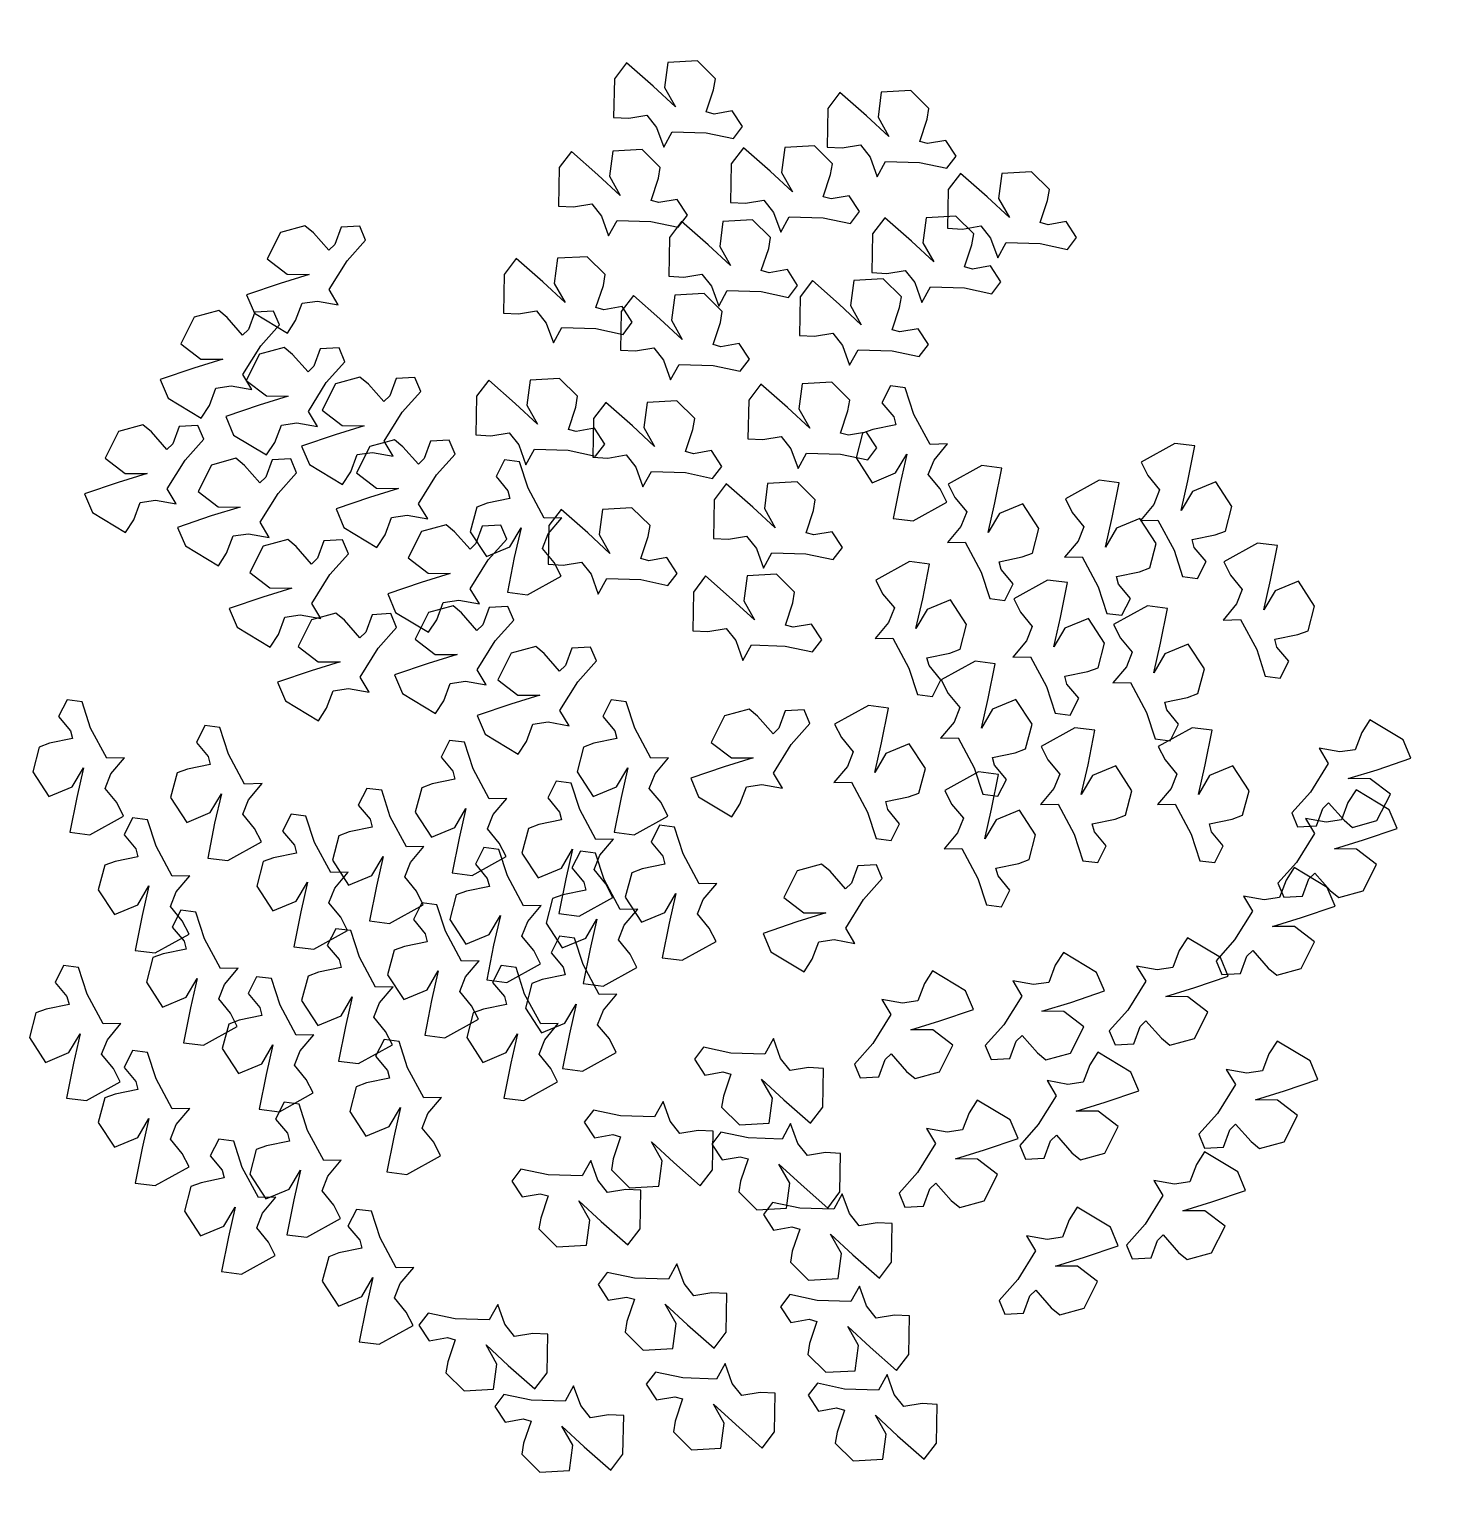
# Model space of a CAD drawing. Extents: x 3.08 to 4.27, y 2.2 to 3.45.
import ezdxf

# ---------------------------------------------------------------- set-up
doc = ezdxf.new("R2010")
doc.units = 0
doc.layers.get('0').update_dxf_attribs({"linetype": 'CONTINUOUS'})

# ---------------------------------------------------------------- blocks, each defined once
blk = doc.blocks.new('BRANCHS', base_point=(1.4853, 0.588))
for p, q in [((1.5146, 0.6522), (1.4864, 0.6366)), ((1.5313, 0.6501), (1.5146, 0.6522)), ((1.5255, 0.6211), (1.5313, 0.6501)), ((1.4864, 0.6366), (1.4921, 0.6254)), ((1.4921, 0.6254), (1.5019, 0.6135)), ((1.5199, 0.5964), (1.5255, 0.6211)), ((1.5487, 0.6203), (1.5292, 0.6122)), ((1.5622, 0.5996), (1.5487, 0.6203)), ((1.5019, 0.6135), (1.4971, 0.6014)), ((1.5292, 0.6122), (1.5199, 0.5964)), ((1.4971, 0.6014), (1.4858, 0.588)), ((1.5568, 0.5791), (1.5622, 0.5996)), ((1.4858, 0.588), (1.5005, 0.5883)), ((1.5005, 0.5883), (1.5139, 0.5633)), ((1.5482, 0.5759), (1.5568, 0.5791)), ((1.5291, 0.572), (1.5482, 0.5759)), ((1.5308, 0.5654), (1.5291, 0.572)), ((1.5139, 0.5633), (1.5211, 0.5412)), ((1.5407, 0.5536), (1.5308, 0.5654)), ((1.5336, 0.5396), (1.5407, 0.5536)), ((1.5211, 0.5412), (1.5336, 0.5396))]:
    blk.add_line(p, q)

msp = doc.modelspace()

# ---------------------------------------------------------------- block references
at = {"xscale": 1.0159998984, "yscale": 1.0159998984, "zscale": 1.0159998984}
for p, rotation in [((3.6166, 3.3498), 59.99999999999999), ((3.7976, 3.3247), 59.99999999999999), ((3.5698, 3.2747), 59.99999999999999), ((3.7158, 3.2778), 59.99999999999999), ((3.8998, 3.2559), 59.99999999999999), ((3.6633, 3.2152), 59.99999999999999), ((3.8356, 3.2183), 59.99999999999999), ((3.3411, 3.2163), 120), ((3.5231, 3.1839), 59.99999999999999), ((3.7742, 3.1651), 59.99999999999999), ((3.6224, 3.1526), 59.99999999999999), ((3.268, 3.1443), 120), ((3.3235, 3.1131), 120), ((3.3878, 3.088), 120), ((3.4997, 3.0807), 59.99999999999999), ((3.7305, 3.0775), 59.99999999999999), ((3.599, 3.0618), 59.99999999999999), ((3.2038, 3.0474), 120), ((3.8581, 3.0987), 180), ((3.417, 3.0348), 120), ((3.2826, 3.0191), 120), ((3.7012, 2.993), 59.99999999999999), ((3.531, 3.0361), 180), ((3.5611, 2.9711), 59.99999999999999), ((3.4608, 2.9628), 120), ((3.3265, 2.9503), 120), ((3.6837, 2.9148), 59.99999999999999), ((3.4667, 2.894), 120), ((3.3674, 2.8878), 120), ((3.5368, 2.8595), 120), ((3.7178, 2.8064), 120), ((3.16, 2.8327), 180), ((3.6215, 2.8327), 180), ((4.1724, 2.8412), 299.9999999999999), ((3.2769, 2.8108), 180), ((3.4843, 2.7983), 180), ((3.5748, 2.7638), 180), ((4.1607, 2.7817), 299.9999999999999), ((3.4141, 2.7576), 180), ((3.2155, 2.7326), 180), ((3.3499, 2.7357), 180), ((3.6624, 2.7263), 180), ((3.7792, 2.675), 120), ((3.5135, 2.7075), 180), ((3.5953, 2.7044), 180), ((4.1082, 2.716), 299.9999999999999), ((3.2564, 2.6543), 180), ((3.4609, 2.6606), 180), ((3.3879, 2.6387), 180), ((4.0176, 2.6565), 299.9999999999999), ((3.5777, 2.6324), 180), ((3.9125, 2.644), 299.9999999999999), ((3.1571, 2.6074), 180), ((3.528, 2.6074), 180), ((3.8015, 2.6284), 299.9999999999999), ((3.3207, 2.598), 180), ((3.7101, 2.5951), 240), ((4.0936, 2.5689), 299.9999999999999), ((3.4288, 2.5448), 180), ((3.9417, 2.5595), 299.9999999999999), ((3.2155, 2.5354), 180), ((3.6166, 2.5419), 240), ((3.8394, 2.5189), 299.9999999999999), ((3.344, 2.4916), 180), ((3.7247, 2.5231), 240), ((3.5552, 2.4918), 240), ((3.2886, 2.4603), 180), ((4.0322, 2.475), 299.9999999999999), ((3.7685, 2.4636), 240), ((3.4054, 2.4008), 180), ((3.9242, 2.4281), 299.9999999999999), ((3.6283, 2.4042), 240), ((3.7831, 2.3854), 240), ((3.4764, 2.3698), 240), ((3.6692, 2.3197), 240), ((3.5407, 2.3009), 240), ((3.8065, 2.3103), 240)]:
    msp.add_blockref('BRANCHS', p, dxfattribs=dict(at, rotation=rotation))
for p in [(4.0205, 3.0339), (3.8569, 3.0152), (3.9563, 3.0027), (4.0906, 2.9495), (3.7956, 2.9338), (3.9125, 2.9181), (3.9972, 2.8962), (3.8511, 2.8493), (3.7606, 2.8118), (3.9358, 2.793), (4.0351, 2.793), (3.8541, 2.7555)]:
    msp.add_blockref('BRANCHS', p, dxfattribs=at)

doc.saveas('drawing.dxf')
